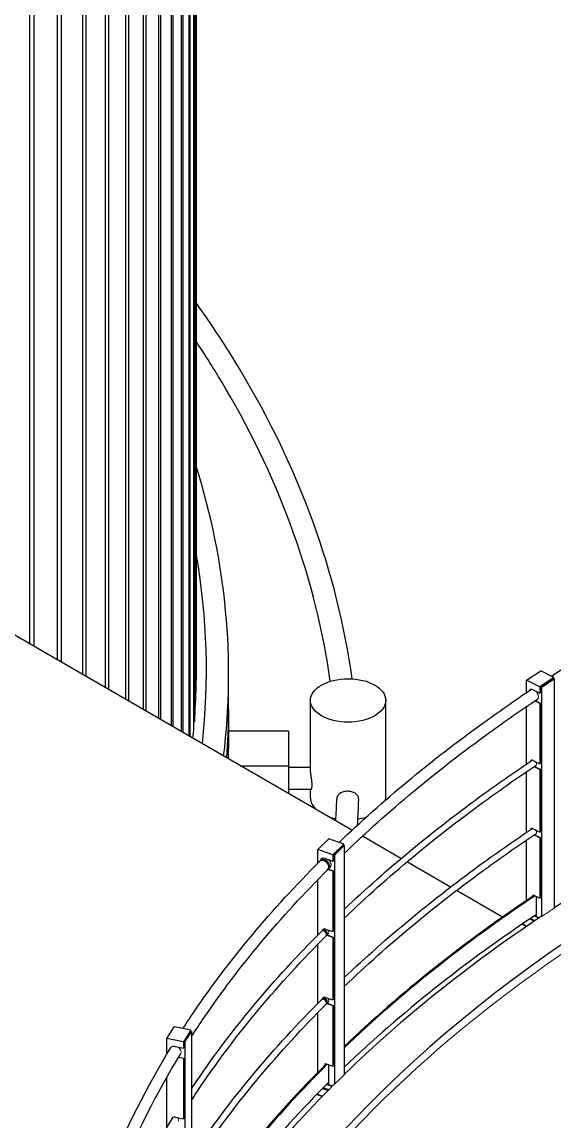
# Model space of a CAD drawing. Header units: millimetres. Extents: x 0 to 89100, y 0 to 63000.
# Drawn here: x 73956 to 75626, y 52190 to 55637 of the extents above; entities that cross this region are included whole.
import ezdxf

# ---------------------------------------------------------------- set-up
doc = ezdxf.new("R2010")
doc.units = ezdxf.units.MM
doc.header["$LTSCALE"] = 150
doc.layers.add('Visible', color=7, linetype='Continuous', lineweight=25)
doc.layers.add('Visible Narrow', color=7, linetype='Continuous', lineweight=18)

msp = doc.modelspace()

# ---------------------------------------------------------------- linework, layer by layer
at = {"layer": 'Visible'}
for p, q in [((74503.03, 57163.59), (74503.03, 53572.03)), ((74503.27, 53603.37), (74503.27, 57194.93)), ((74502.69, 53554.71), (74502.69, 57146.27)), ((74496.96, 57033.35), (74496.96, 53441.79)), ((74495.54, 53424.49), (74495.54, 57016.05)), ((74482.7, 56903.32), (74482.7, 53395.78)), ((74480.19, 53397.23), (74480.19, 56886.06)), ((74456.69, 53410.8), (74456.69, 56756.49)), ((74460.28, 56773.68), (74460.28, 53408.73)), ((74425.04, 53429.07), (74425.04, 56627.48)), ((74429.72, 56644.59), (74429.72, 53426.37)), ((74391.06, 56516.23), (74391.06, 53448.69)), ((74385.31, 53452.01), (74385.31, 56499.23)), ((74337.53, 53479.59), (74337.53, 56371.9)), ((74344.35, 56388.77), (74344.35, 53475.66)), ((74281.78, 53511.78), (74281.78, 56245.65)), ((74289.65, 56262.36), (74289.65, 53507.24)), ((74227.04, 56137.19), (74227.04, 53543.39)), ((74218.13, 53548.53), (74218.13, 56120.65)), ((74146.65, 53589.8), (74146.65, 55997.07)), ((74156.6, 56013.41), (74156.6, 53584.05)), ((74078.42, 55891.19), (74078.42, 53629.19)), ((74067.46, 53635.52), (74067.46, 55875.07)), ((73980.64, 53685.65), (73980.64, 55754.81)), ((73992.61, 55770.69), (73992.61, 53678.73)), ((74991.6, 53101.97), (73804.32, 53787.45)), ((74604.52, 53480.9), (74604.52, 53591.12)), ((75540.25, 53572.66), (75584.62, 53602.03)), ((75625.88, 53581.25), (75581.51, 53551.88)), ((75624.4, 53578.43), (75582.99, 53551.02)), ((75625.88, 53581.25), (75584.62, 53602.03)), ((75623.41, 53577.78), (75626.24, 53576.36)), ((75624.4, 53577.28), (75624.4, 53578.43)), ((75625.88, 53576.54), (75625.88, 53581.25)), ((74503.03, 53572.03), (74502.69, 53572.03)), ((75581.51, 53551.88), (75540.25, 53572.66)), ((75540.25, 53534.02), (75540.25, 53572.66)), ((75581.51, 53551.88), (75581.51, 53531.67)), ((75582.99, 53551.02), (75582.99, 53532.65)), ((75583.97, 53551.68), (75586.8, 53550.25)), ((75585.45, 53552.65), (75586.58, 53552.09)), ((75589.54, 53554.04), (75586.58, 53552.09)), ((75591.24, 53553.19), (75586.8, 53550.25)), ((75586.8, 53550.25), (75586.8, 52830.71)), ((75620.11, 53574.28), (75589.54, 53554.04)), ((75591.24, 53553.19), (75621.8, 53573.42)), ((75605.45, 53565.89), (75606.19, 53565.06)), ((75620.11, 53574.28), (75623.07, 53576.23)), ((75621.8, 53573.42), (75626.24, 53576.36)), ((75621.94, 53576.8), (75623.07, 53576.23)), ((75626.24, 53576.36), (75626.24, 52856.8)), ((74861.39, 53292.28), (74861.39, 53509.06)), ((75097.64, 53202.88), (75097.64, 53509.06)), ((75560.88, 53542.06), (75581.51, 53531.67)), ((75567.43, 53508.64), (75582.99, 53500.81)), ((75581.51, 53531.67), (75582.99, 53532.65)), ((74604.52, 53358.42), (74604.52, 53480.9)), ((74604.52, 53480.9), (74604.52, 53358.42)), ((75540.25, 53310.02), (75540.25, 53490.29)), ((75581.51, 53499.83), (75565.96, 53507.66)), ((75582.99, 53500.81), (75581.51, 53499.83)), ((75581.51, 53499.83), (75581.51, 53310.61)), ((75582.99, 53500.81), (75582.99, 53311.59)), ((74496.96, 53441.79), (74495.54, 53441.83)), ((74792.02, 53412.55), (74604.52, 53412.55)), ((74792.02, 53412.55), (74792.02, 53304.29)), ((74641.16, 53304.29), (74792.02, 53304.29)), ((74792.02, 53304.29), (74792.02, 53217.2)), ((75560.88, 53321), (75581.51, 53310.61)), ((75564.94, 53302.3), (75582.99, 53293.21)), ((75581.51, 53310.61), (75582.99, 53311.59)), ((74861.39, 53298.62), (74792.02, 53298.62)), ((75540.25, 53095.69), (75540.25, 53285.66)), ((75581.51, 53292.24), (75563.47, 53301.32)), ((75582.99, 53293.21), (75581.51, 53292.24)), ((75581.51, 53292.24), (75581.51, 53096.28)), ((75582.99, 53293.21), (75582.99, 53097.26)), ((74863.08, 53229.62), (74792.02, 53229.62)), ((74861.39, 53202.88), (74861.39, 53229.62)), ((75560.88, 53106.67), (75581.51, 53096.28)), ((75581.51, 53096.28), (75582.99, 53097.26)), ((74884.81, 53041.14), (74919, 53074.74)), ((74966.21, 53058.73), (74919, 53074.74)), ((75145.61, 53013.05), (75024.44, 53083.01)), ((75540.25, 52881.71), (75540.25, 53071.33)), ((75581.51, 53077.9), (75563.47, 53086.99)), ((75564.94, 53087.97), (75582.99, 53078.88)), ((75582.99, 53078.88), (75581.51, 53077.9)), ((75581.51, 53077.9), (75581.51, 52888.68)), ((75582.99, 53078.88), (75582.99, 52889.66)), ((74932.01, 53025.13), (74884.81, 53041.14)), ((74884.81, 52998.92), (74884.81, 53041.14)), ((74966.21, 53058.73), (74932.01, 53025.13)), ((74965.07, 53055.77), (74933.15, 53024.41)), ((74935.05, 53026.28), (74936.35, 53025.84)), ((74938.63, 53028.08), (74936.35, 53025.84)), ((74940.57, 53027.42), (74937.15, 53024.06)), ((74962.18, 53051.23), (74938.63, 53028.08)), ((74940.57, 53027.42), (74964.12, 53050.57)), ((74962.18, 53051.23), (74964.46, 53053.47)), ((74963.17, 53053.91), (74964.46, 53053.47)), ((74964.12, 53050.57), (74967.54, 53053.93)), ((74964.31, 53055.03), (74967.54, 53053.93)), ((74965.07, 53054.77), (74965.07, 53055.77)), ((74966.21, 53054.38), (74966.21, 53058.73)), ((74967.54, 53053.93), (74967.54, 52334.81)), ((74901.59, 53007.8), (74901.1, 53007.8)), ((74908.41, 53012.93), (74932.01, 53004.92)), ((74932.01, 53025.13), (74932.01, 53004.92)), ((74932.01, 53004.92), (74933.15, 53006.04)), ((74933.15, 53024.41), (74933.15, 53006.04)), ((74933.91, 53025.16), (74937.15, 53024.06)), ((74937.15, 53024.06), (74937.15, 52304.97)), ((75300.8, 52923.45), (75164.2, 53002.32)), ((74932.01, 52973.08), (74915.72, 52978.61)), ((74916.79, 52979.75), (74933.15, 52974.2)), ((74919.3, 52990.07), (74919.3, 52989.57)), ((74933.15, 52974.2), (74932.01, 52973.08)), ((74932.01, 52973.08), (74932.01, 52783.85)), ((74933.15, 52974.2), (74933.15, 52784.97)), ((74884.81, 52773.21), (74884.81, 52947.34)), ((75464.12, 52829.16), (75319.72, 52912.53)), ((75560.6, 52895.41), (75560.6, 52899.21)), ((75560.6, 52899.21), (75581.51, 52888.68)), ((75562.08, 52898.47), (75562.08, 52896.4)), ((75569.84, 52894.56), (75569.84, 52833.13)), ((75581.51, 52888.68), (75582.99, 52889.66)), ((75626.34, 52858.06), (75626.24, 52858.11)), ((75549.83, 52823.61), (75563.91, 52816.52)), ((75566.14, 52818.04), (75552.07, 52825.12)), ((75578.11, 52826.09), (75564.06, 52833.17)), ((75565.53, 52834.15), (75579.58, 52827.08)), ((75569.84, 52833.13), (75566.51, 52834.81)), ((75567.98, 52835.79), (75569.84, 52834.85)), ((74903.02, 52786.93), (74902.12, 52786.82)), ((74908.41, 52791.86), (74932.01, 52783.85)), ((74932.01, 52783.85), (74933.15, 52784.97)), ((75539.54, 52799.95), (75525.43, 52807.06)), ((75541.09, 52801.01), (75526.98, 52808.11)), ((74932.01, 52765.48), (74912.11, 52772.24)), ((74912.76, 52777.18), (74912.65, 52776.28)), ((74913.4, 52773.3), (74933.15, 52766.6)), ((74933.15, 52766.6), (74932.01, 52765.48)), ((74932.01, 52765.48), (74932.01, 52569.52)), ((74933.15, 52766.6), (74933.15, 52570.64)), ((74884.81, 52558.88), (74884.81, 52744.48)), ((74908.41, 52577.53), (74932.01, 52569.52)), ((74903.02, 52572.6), (74902.12, 52572.49)), ((74932.01, 52551.15), (74912.11, 52557.91)), ((74912.76, 52562.84), (74912.65, 52561.94)), ((74913.4, 52558.97), (74933.15, 52552.27)), ((74932.01, 52569.52), (74933.15, 52570.64)), ((74933.15, 52552.27), (74932.01, 52551.15)), ((74932.01, 52551.15), (74932.01, 52361.93)), ((74933.15, 52552.27), (74933.15, 52363.05)), ((74884.81, 52342.63), (74884.81, 52530.15)), ((74410.95, 52448.81), (74433.79, 52485.48)), ((74485.31, 52474.78), (74433.79, 52485.48)), ((74485.31, 52474.78), (74462.47, 52438.11)), ((74485.31, 52470.64), (74485.31, 52474.78)), ((74462.47, 52438.11), (74410.95, 52448.81)), ((74410.95, 52399.63), (74410.95, 52448.81)), ((74484.55, 52471.72), (74463.23, 52437.49)), ((74467.43, 52441.68), (74465.91, 52439.24)), ((74469.55, 52441.24), (74467.27, 52437.58)), ((74483.17, 52466.95), (74467.43, 52441.68)), ((74469.55, 52441.24), (74485.29, 52466.51)), ((74483.17, 52466.95), (74484.69, 52469.39)), ((74483.28, 52469.68), (74484.69, 52469.39)), ((74484.04, 52470.91), (74487.57, 52470.17)), ((74484.55, 52470.8), (74484.55, 52471.72)), ((74485.29, 52466.51), (74487.57, 52470.17)), ((74487.57, 52470.17), (74487.57, 51751.74)), ((74436.71, 52423.25), (74462.47, 52417.9)), ((74462.47, 52438.11), (74462.47, 52417.9)), ((74462.47, 52417.9), (74463.23, 52419.12)), ((74463.23, 52437.49), (74463.23, 52419.12)), ((74463.74, 52438.31), (74467.27, 52437.58)), ((74464.5, 52439.53), (74465.91, 52439.24)), ((74467.27, 52437.58), (74467.27, 51719.18)), ((74462.47, 52386.06), (74447.01, 52389.27)), ((74447.76, 52390.49), (74463.23, 52387.28)), ((74463.23, 52387.28), (74462.47, 52386.06)), ((74462.47, 52386.06), (74462.47, 52196.83)), ((74463.23, 52387.28), (74463.23, 52198.06)), ((74908.09, 52366.01), (74908.09, 52370.05)), ((74908.09, 52370.05), (74932.01, 52361.93)), ((74909.23, 52369.66), (74909.23, 52367.15)), ((74917.75, 52366.77), (74917.75, 52304.98)), ((74932.01, 52361.93), (74933.15, 52363.05)), ((74410.95, 52169.68), (74410.95, 52328.02)), ((74929.45, 52298.5), (74912.05, 52304.4)), ((74913.18, 52305.53), (74930.58, 52299.62)), ((74917.75, 52304.98), (74913.93, 52306.28)), ((74915.06, 52307.4), (74917.75, 52306.49)), ((74897.96, 52266.66), (74880.47, 52272.59)), ((74899.31, 52268.04), (74881.82, 52273.97)), ((74899.29, 52291.65), (74916.73, 52285.73)), ((74918.96, 52287.98), (74901.53, 52293.89)), ((74436.71, 52202.18), (74462.47, 52196.83)), ((74462.47, 52196.83), (74463.23, 52198.06))]:
    msp.add_line(p, q, dxfattribs=at)
for centre, major_axis, ratio, start_param, end_param in [((68289.52, 57194.93), (-6187.5, 0), 0.5773503, 6.0962024, 9.6168762), ((68289.52, 57194.93), (6112.5, 0), 0.5773503, 4.532673, 6.2831853), ((68289.52, 53591.12), (6315, 0), 0.5773503, 6.2127402, 6.4624967), ((68289.52, 53603.37), (6245.17, 0), 0.5773503, 6.219285, 6.3835435), ((68289.52, 53603.37), (6213.75, 0), 0.5773503, 6.2744486, 6.2831853), ((68289.52, 53603.37), (6213.75, 0), 0.5773503, 6.2381296, 6.2696206), ((75560.88, 53526.14), (-10.76, 16.26), 0.6153145, 5.4613214, 6.6755934), ((75562.36, 53527.12), (-10.76, 16.26), 0.6153145, 0.0739773, 0.3909886), ((75562.21, 53528.34), (10.76, -16.26), 0.6153145, 1.2218275, 1.7095707), ((75562.21, 53528.34), (10.76, -16.26), 0.6153145, 6.1320645, 6.5592227), ((75563.69, 53529.32), (10.76, -16.26), 0.6153145, 6.1291622, 6.209208), ((68289.52, 53480.9), (6315, 0), 0.5773503, 6.2414111, 6.2831853), ((68289.52, 53480.9), (6315, 0), 0.5773503, 6.2414111, 6.2831853), ((68289.52, 53480.9), (6315, 0), 0.5773503, 6.2414111, 6.2831853), ((68289.52, 53603.37), (6213.75, 0), 0.5773503, 6.2237426, 6.2333016), ((80143.81, 50568.5), (-5871.17, -6.59), 0.5763143, 5.3004226, 6.2856822), ((68289.52, 53358.42), (6315, 0), 0.5773503, 6.274183, 6.2831853), ((68289.52, 53358.42), (6315, 0), 0.5773503, 6.274183, 6.2831853), ((75560.88, 53311.81), (-6.21, 9.38), 0.6153145, 5.4613214, 6.7588512), ((75562.36, 53312.79), (-6.21, 9.38), 0.6153145, 0.1284634, 0.4737082), ((75562.21, 53314.01), (6.21, -9.38), 0.6153145, 6.2526471, 6.3195684), ((75562.21, 53314.01), (6.21, -9.38), 0.6153145, 1.4405678, 1.5066055), ((80143.81, 50567.25), (6021.16, 6.75), 0.5763143, 2.2426701, 2.4186392), ((74979.52, 53202.88), (-118.13, 0), 0.5773503, 0, 0.5565157), ((74979.52, 53202.88), (118.13, 0), 0.5773503, 6.1902067, 6.2831853), ((74979.52, 53202.88), (-118.13, 0), 0.5773503, 1.0142806, 1.2423443), ((74979.52, 53202.88), (-118.13, 0), 0.5773503, 1.8357661, 2.0761125), ((75560.88, 53097.48), (-6.21, 9.38), 0.6153145, 5.4613214, 6.7588512), ((75562.36, 53098.46), (-6.21, 9.38), 0.6153145, 0.1284634, 0.4737082), ((75562.21, 53099.68), (6.21, -9.38), 0.6153145, 1.4405678, 1.5066055), ((75562.21, 53099.68), (6.21, -9.38), 0.6153145, 6.2526471, 6.3195684), ((74938.27, 53028.06), (13.67, -13.91), 0.7039654, 1.5589498, 1.6215027), ((74903.36, 52991.86), (-12.8, 12.81), 0.7069517, 3.1415927, 6.2831853), ((74908.41, 52997.01), (-13.67, 13.91), 0.7039654, 5.334069, 6.7013506), ((74905.99, 52994.48), (-12.79, 12.83), 0.7065973, 2.9967225, 6.42947), ((74909.55, 52998.13), (-13.67, 13.91), 0.7039654, 0.058239, 0.3933276), ((74905.99, 52994.48), (11.07, -11.1), 0.7065973, 0.3410313, 2.8040931), ((74905.99, 52994.48), (-10.86, 10.88), 0.7067745, 3.7598241, 5.6649539), ((74909.02, 52999.31), (13.67, -13.91), 0.7039654, 1.0945751, 1.6231805), ((74909.02, 52999.31), (13.67, -13.91), 0.7039654, 6.1841905, 6.4319703), ((74910.16, 53000.43), (13.67, -13.91), 0.7039654, 6.1794891, 6.2249463), ((80147.07, 50612.29), (-6055.87, 0), 0.5773503, 5.5708288, 5.7385001), ((80147.07, 50612.29), (-6052.12, 0), 0.5773503, 5.5708318, 5.7395237), ((80147.07, 50551.05), (-6052.12, 0), 0.5773503, 5.5700298, 5.7395237), ((80143.81, 50567.25), (6021.16, 6.75), 0.5763143, 2.4288669, 2.6047923), ((74903.36, 52777.53), (-7.13, 7.14), 0.7069517, 3.1415927, 6.2831853), ((74905.99, 52780.15), (-7.12, 7.14), 0.7065973, 2.8787934, 6.5473991), ((74908.41, 52782.68), (-7.88, 8.02), 0.7039654, 5.334069, 6.7619078), ((74909.55, 52783.8), (-7.88, 8.02), 0.7039654, 0.1010625, 0.4763747), ((74905.99, 52780.15), (5.72, -5.74), 0.7065973, 0.2499654, 2.8939874), ((74905.99, 52780.15), (-5.56, 5.57), 0.7067745, 3.6462174, 5.7785606), ((74909.02, 52784.98), (7.88, -8.02), 0.7039654, 1.3133154, 1.4350694), ((74908.41, 52568.35), (-7.88, 8.02), 0.7039654, 5.334069, 6.7619078), ((74903.36, 52563.2), (-7.13, 7.14), 0.7069517, 3.1415927, 6.2831853), ((74905.99, 52565.82), (-7.12, 7.14), 0.7065973, 2.8787934, 6.5473991), ((74909.55, 52569.47), (-7.88, 8.02), 0.7039654, 0.1010625, 0.4763747), ((74905.99, 52565.82), (5.72, -5.74), 0.7065973, 0.2499654, 2.8939874), ((74905.99, 52565.82), (5.56, -5.57), 0.7067745, 0.5046247, 2.6369679), ((74909.02, 52570.65), (7.88, -8.02), 0.7039654, 1.3133154, 1.4350694), ((74456.11, 52441.03), (16.55, -10.31), 0.7683251, 1.0754912, 1.1528181), ((74436.71, 52407.33), (-16.55, 10.31), 0.7683251, 5.1587464, 6.6811182), ((74437.47, 52408.55), (-16.55, 10.31), 0.7683251, 0.0480796, 0.3960494), ((74436.57, 52409.66), (16.55, -10.31), 0.7683251, 0.9192525, 1.4728582), ((80147.07, 50612.29), (-6055.87, 0), 0.5773503, 5.7567603, 5.9193748), ((80147.07, 50612.29), (-6052.12, 0), 0.5773503, 5.7567633, 5.9210056), ((80147.07, 50551.05), (-6052.12, 0), 0.5773503, 5.7556454, 5.9210056), ((80143.81, 50567.25), (-6021.16, -6.75), 0.5763143, 5.7566491, 5.932601), ((74436.71, 52193), (-9.55, 5.95), 0.7683251, 5.1587464, 6.7651788), ((74437.47, 52194.22), (-9.55, 5.95), 0.7683251, 0.0834025, 0.4794524), ((74436.57, 52195.33), (9.55, -5.95), 0.7683251, 1.1379928, 1.2936941)]:
    msp.add_ellipse(centre, major_axis=major_axis, ratio=ratio, start_param=start_param, end_param=end_param, dxfattribs=at)
msp.add_ellipse((74979.52, 53509.06), major_axis=(118.13, 0), ratio=0.5773503, dxfattribs=at)
for points, knots in [([(74992.38, 53576.86), (74946.57, 53907.51), (74827.71, 54234.37), (74598.02, 54617.01), (74552.33, 54686.63), (74503.27, 54755.39)], [0.8652265, 0.8652265, 0.8652265, 0.8652265, 1.11901059, 1.11901059, 1.17617406, 1.17617406, 1.17617406, 1.17617406]), ([(74923.79, 53569.2), (74880.31, 53881.12), (74769.81, 54190.27), (74566.18, 54536.77), (74535.59, 54585.55), (74503.27, 54633.96)], [0.8657036, 0.8657036, 0.8657036, 0.8657036, 1.11250533, 1.11250533, 1.15325336, 1.15325336, 1.15325336, 1.15325336]), ([(75617.9, 53585.27), (75744.17, 53666.99), (75877.04, 53745.28), (76129.23, 53880.58), (76246.53, 53938.85), (76367.5, 53994.45)], [4.544447, 4.544447, 4.544447, 4.544447, 4.63808557, 4.63808557, 4.71446819, 4.71446819, 4.71446819, 4.71446819]), ([(74951.13, 53063.85), (75087.4, 53194.05), (75238.26, 53319.07), (75451.99, 53473.72), (75502.75, 53509), (75554.68, 53543.7)], [4.35956902, 4.35956902, 4.35956902, 4.35956902, 4.48947876, 4.48947876, 4.52868033, 4.52868033, 4.52868033, 4.52868033]), ([(74967.54, 53029.4), (75104.77, 53161.35), (75257.27, 53288.1), (75472.73, 53444.01), (75522.99, 53478.95), (75574.41, 53513.32)], [4.35680082, 4.35680082, 4.35680082, 4.35680082, 4.48947876, 4.48947876, 4.5285813, 4.5285813, 4.5285813, 4.5285813]), ([(74967.54, 52854.06), (75100.67, 52980.27), (75247.6, 53101.58), (75456.24, 53252.56), (75506.52, 53287.52), (75557.95, 53321.9)], [4.36302116, 4.36302116, 4.36302116, 4.36302116, 4.48947876, 4.48947876, 4.5283824, 4.5283824, 4.5283824, 4.5283824]), ([(74967.54, 52826.19), (75103.62, 52956.5), (75254.53, 53081.69), (75467.8, 53236.02), (75517.82, 53270.8), (75568.98, 53305.01)], [4.35858686, 4.35858686, 4.35858686, 4.35858686, 4.48947876, 4.48947876, 4.52833653, 4.52833653, 4.52833653, 4.52833653]), ([(74863.08, 53229.62), (74863.36, 53229.62), (74863.65, 53229.79), (74864.26, 53230.48), (74864.59, 53231.06), (74865.23, 53232.66), (74865.52, 53233.69), (74866.02, 53236.14), (74866.21, 53237.56), (74866.48, 53240.7), (74866.54, 53242.42), (74866.54, 53245.98), (74866.48, 53247.94), (74866.21, 53252.09), (74866.02, 53254.29), (74865.52, 53258.77), (74865.23, 53261.07), (74864.59, 53265.59), (74864.26, 53267.82), (74863.62, 53272.07), (74863.28, 53274.24), (74862.66, 53278.47), (74862.37, 53280.54), (74861.9, 53284.43), (74861.71, 53286.26), (74861.45, 53289.56), (74861.39, 53291.03), (74861.39, 53292.28)], [9.6916592, 9.6916592, 9.6916592, 9.6916592, 10.4622153, 10.4622153, 11.3342214, 11.3342214, 12.2062276, 12.2062276, 13.0782337, 13.0782337, 13.9502398, 13.9502398, 14.8222459, 14.8222459, 15.694252, 15.694252, 16.5662582, 16.5662582, 17.4382643, 17.4382643, 18.3100381, 18.3100381, 19.181812, 19.181812, 20.0535859, 20.0535859, 20.9253597, 20.9253597, 20.9253597, 20.9253597]), ([(75013.06, 53198.72), (75013.06, 53201.27), (75012.64, 53203.72), (75010.98, 53208.33), (75009.74, 53210.47), (75005.82, 53215.24), (75002.74, 53217.61), (74995.61, 53221.24), (74991.64, 53222.52), (74983.23, 53224.03), (74978.89, 53224.26), (74970.14, 53223.66), (74965.85, 53222.8), (74957.97, 53219.96), (74954.48, 53217.99), (74948.93, 53213.11), (74946.86, 53210.28), (74944.65, 53204.76), (74944.15, 53202.3), (74944.07, 53199.73)], [-29.1608852, -29.1608852, -29.1608852, -29.1608852, -27.9155539, -27.9155539, -26.6681165, -26.6681165, -24.8391404, -24.8391404, -23.0812104, -23.0812104, -21.3497388, -21.3497388, -19.5556303, -19.5556303, -17.7270623, -17.7270623, -15.964091, -15.964091, -14.6939189, -14.6939189, -14.6939189, -14.6939189]), ([(74967.54, 52639.73), (75100.67, 52765.94), (75247.6, 52887.25), (75456.24, 53038.23), (75506.52, 53073.19), (75557.95, 53107.57)], [4.36302116, 4.36302116, 4.36302116, 4.36302116, 4.48947876, 4.48947876, 4.5283824, 4.5283824, 4.5283824, 4.5283824]), ([(74967.54, 52611.86), (75103.62, 52742.17), (75254.53, 52867.36), (75467.8, 53021.69), (75517.82, 53056.47), (75568.98, 53090.68)], [4.35858686, 4.35858686, 4.35858686, 4.35858686, 4.48947876, 4.48947876, 4.52833653, 4.52833653, 4.52833653, 4.52833653]), ([(74461.1, 52479.81), (74472.99, 52498.11), (74485.14, 52516.36), (74608.23, 52696.7), (74739.73, 52853.97), (74890.56, 53004.67)], [4.91863435, 4.91863435, 4.91863435, 4.91863435, 4.9352992, 4.9352992, 5.08390601, 5.08390601, 5.08390601, 5.08390601]), ([(74487.57, 52454.03), (74500.55, 52474.13), (74513.85, 52494.16), (74636.77, 52674.25), (74766.79, 52829.81), (74916.16, 52979.05)], [4.91677616, 4.91677616, 4.91677616, 4.91677616, 4.9352992, 4.9352992, 5.08390601, 5.08390601, 5.08390601, 5.08390601]), ([(74487.57, 52291.08), (74493.05, 52299.29), (74498.59, 52307.5), (74614.55, 52477.4), (74745.72, 52634.29), (74896.23, 52784.67)], [4.92777235, 4.92777235, 4.92777235, 4.92777235, 4.9352992, 4.9352992, 5.08390601, 5.08390601, 5.08390601, 5.08390601]), ([(74902.12, 52786.82), (74901.59, 52786.76), (74901.05, 52786.63), (74900.4, 52786.38), (74900.27, 52786.32), (74900.14, 52786.26)], [5.16241732, 5.16241732, 5.16241732, 5.16241732, 5.3642672, 5.3642672, 5.41777861, 5.41777861, 5.41777861, 5.41777861]), ([(74487.57, 52254.44), (74498.44, 52271.12), (74509.53, 52287.74), (74630.45, 52464.9), (74760.8, 52620.83), (74910.49, 52770.39)], [4.91996071, 4.91996071, 4.91996071, 4.91996071, 4.9352992, 4.9352992, 5.08390601, 5.08390601, 5.08390601, 5.08390601]), ([(74912.09, 52774.3), (74912.15, 52774.43), (74912.2, 52774.56), (74912.46, 52775.21), (74912.58, 52775.74), (74912.65, 52776.28)], [2.77561116, 2.77561116, 2.77561116, 2.77561116, 2.8282242, 2.8282242, 3.03007409, 3.03007409, 3.03007409, 3.03007409]), ([(74487.57, 52076.75), (74493.05, 52084.96), (74498.59, 52093.17), (74614.55, 52263.07), (74745.72, 52419.96), (74896.23, 52570.34)], [4.92777235, 4.92777235, 4.92777235, 4.92777235, 4.9352992, 4.9352992, 5.08390601, 5.08390601, 5.08390601, 5.08390601]), ([(74487.57, 52040.11), (74498.44, 52056.79), (74509.53, 52073.41), (74630.45, 52250.57), (74760.8, 52406.5), (74910.49, 52556.06)], [4.91996071, 4.91996071, 4.91996071, 4.91996071, 4.9352992, 4.9352992, 5.08390601, 5.08390601, 5.08390601, 5.08390601]), ([(74900.14, 52571.93), (74900.27, 52571.99), (74900.4, 52572.05), (74901.05, 52572.3), (74901.59, 52572.43), (74902.12, 52572.49)], [2.43620303, 2.43620303, 2.43620303, 2.43620303, 2.48971443, 2.48971443, 2.69156432, 2.69156432, 2.69156432, 2.69156432]), ([(74912.65, 52561.94), (74912.58, 52561.41), (74912.46, 52560.88), (74912.2, 52560.23), (74912.15, 52560.1), (74912.09, 52559.97)], [4.82390755, 4.82390755, 4.82390755, 4.82390755, 5.02575743, 5.02575743, 5.07837047, 5.07837047, 5.07837047, 5.07837047]), ([(74164.87, 51852.79), (74183.48, 51913.94), (74204.89, 51974.8), (74281.36, 52166.15), (74346.61, 52295.23), (74424.35, 52421.67)], [4.73385726, 4.73385726, 4.73385726, 4.73385726, 4.78669239, 4.78669239, 4.90104833, 4.90104833, 4.90104833, 4.90104833]), ([(74200.51, 51845.46), (74218.58, 51904.53), (74239.32, 51963.34), (74313.8, 52149.7), (74377.51, 52275.98), (74453.46, 52399.84)], [4.73479823, 4.73479823, 4.73479823, 4.73479823, 4.78669239, 4.78669239, 4.90017682, 4.90017682, 4.90017682, 4.90017682]), ([(74202.89, 51728.53), (74213.42, 51758.43), (74224.63, 51788.24), (74288.42, 51947.87), (74353.16, 52076.04), (74430.26, 52201.62)], [4.76063618, 4.76063618, 4.76063618, 4.76063618, 4.78669239, 4.78669239, 4.90059208, 4.90059208, 4.90059208, 4.90059208])]:
    msp.add_open_spline(points, degree=3, knots=knots, dxfattribs=at)
for points in [[(74940.99, 53131.19), (74942.37, 53154.03), (74943.4, 53176.88), (74944.07, 53199.73)], [(75013.05, 53198.05), (75013.06, 53198.28), (75013.06, 53198.5), (75013.06, 53198.72)], [(75009.32, 53118.32), (75011.03, 53144.89), (75012.28, 53171.47), (75013.05, 53198.05)], [(74893.2, 53007.31), (74895.27, 53009.38), (74897.35, 53011.45), (74899.44, 53013.51)], [(74901.1, 53007.8), (74900.21, 53007.81), (74899.33, 53007.72), (74898.48, 53007.54)], [(74918.78, 52981.66), (74920.4, 52983.28), (74922.03, 52984.89), (74923.65, 52986.51)], [(74919.04, 52986.97), (74919.22, 52987.82), (74919.3, 52988.69), (74919.3, 52989.57)], [(74898.86, 52787.3), (74900.55, 52788.98), (74902.24, 52790.66), (74903.94, 52792.34)], [(74913.11, 52773.01), (74914.56, 52774.46), (74916.01, 52775.9), (74917.47, 52777.35)], [(74898.86, 52572.97), (74900.55, 52574.65), (74902.24, 52576.33), (74903.94, 52578.01)], [(74913.11, 52558.68), (74914.56, 52560.13), (74916.01, 52561.57), (74917.47, 52563.02)]]:
    msp.add_open_spline(points, degree=3, dxfattribs=at)
at = {"layer": 'Visible Narrow'}
for p, q in [((75589.63, 53554), (75591.15, 53553.23)), ((75621.72, 53573.46), (75620.19, 53574.23)), ((74938.72, 53028.05), (74940.47, 53027.45)), ((74964.03, 53050.6), (74962.28, 53051.19)), ((75585.76, 52831.22), (75586.8, 52830.71)), ((74467.54, 52441.66), (74469.44, 52441.27)), ((74485.18, 52466.53), (74483.27, 52466.92)), ((74936.25, 52305.27), (74937.15, 52304.97))]:
    msp.add_line(p, q, dxfattribs=at)
for centre, major_axis, start_param, end_param in [((74905.62, 52994.11), (-11.17, 11.19), 3.8550806, 5.5696974), ((74905.33, 52779.49), (-6.01, 6.03), 3.7528345, 5.6719434), ((74905.33, 52565.16), (6.01, -6.03), 0.6112419, 2.5303508)]:
    msp.add_ellipse(centre, major_axis=major_axis, ratio=0.7067745, start_param=start_param, end_param=end_param, dxfattribs=at)
for points, knots in [([(75575.3, 53529), (75575.57, 53528.33), (75575.81, 53527.68), (75576.33, 53526.05), (75576.61, 53524.95), (75576.97, 53522.82), (75577.05, 53521.78), (75577.05, 53519.96), (75576.97, 53519), (75576.61, 53517.23), (75576.33, 53516.41), (75575.81, 53515.31), (75575.57, 53514.89), (75575.3, 53514.5)], [5.9820883, 5.9820883, 5.9820883, 5.9820883, 6.2589655, 6.2589655, 6.7060294, 6.7060294, 7.1530932, 7.1530932, 7.6001584, 7.6001584, 8.0472236, 8.0472236, 8.3240982, 8.3240982, 8.3240982, 8.3240982]), ([(75568.74, 53316.58), (75568.76, 53316.56), (75568.77, 53316.55), (75569.11, 53316), (75569.44, 53315.41), (75570.01, 53314.2), (75570.24, 53313.59), (75570.6, 53312.47), (75570.76, 53311.86), (75570.96, 53310.67), (75571, 53310.09), (75571, 53309.08), (75570.96, 53308.54), (75570.76, 53307.56), (75570.6, 53307.1), (75570.24, 53306.35), (75570.01, 53305.97), (75569.5, 53305.4), (75569.24, 53305.19), (75568.98, 53305.01)], [2.9798904, 2.9798904, 2.9798904, 2.9798904, 2.9878672, 2.9878672, 3.2368547, 3.2368547, 3.4858421, 3.4858421, 3.734828, 3.734828, 3.9838138, 3.9838138, 4.2327997, 4.2327997, 4.4817855, 4.4817855, 4.7307729, 4.7307729, 4.9278122, 4.9278122, 4.9278122, 4.9278122]), ([(75568.74, 53102.25), (75568.76, 53102.23), (75568.77, 53102.22), (75569.11, 53101.67), (75569.44, 53101.08), (75570.01, 53099.87), (75570.24, 53099.26), (75570.6, 53098.14), (75570.76, 53097.53), (75570.96, 53096.34), (75571, 53095.76), (75571, 53094.75), (75570.96, 53094.21), (75570.76, 53093.23), (75570.6, 53092.77), (75570.24, 53092.01), (75570.01, 53091.64), (75569.5, 53091.07), (75569.24, 53090.86), (75568.98, 53090.68)], [2.9798904, 2.9798904, 2.9798904, 2.9798904, 2.9878672, 2.9878672, 3.2368547, 3.2368547, 3.4858421, 3.4858421, 3.734828, 3.734828, 3.9838138, 3.9838138, 4.2327997, 4.2327997, 4.4817855, 4.4817855, 4.7307729, 4.7307729, 4.9278122, 4.9278122, 4.9278122, 4.9278122]), ([(74923.98, 53001.49), (74924.3, 53000.85), (74924.57, 53000.22), (74925.17, 52998.65), (74925.49, 52997.59), (74925.9, 52995.49), (74925.99, 52994.47), (74925.99, 52992.64), (74925.9, 52991.68), (74925.49, 52989.86), (74925.17, 52989.02), (74924.57, 52987.85), (74924.3, 52987.41), (74923.98, 52986.98)], [5.9820883, 5.9820883, 5.9820883, 5.9820883, 6.2589655, 6.2589655, 6.7060294, 6.7060294, 7.1530932, 7.1530932, 7.600157, 7.600157, 8.0472208, 8.0472208, 8.3240981, 8.3240981, 8.3240981, 8.3240981]), ([(75586.8, 52830.71), (75587.52, 52831.19), (75588.25, 52831.66), (75595.05, 52836.17), (75601.13, 52840.19), (75612.72, 52847.85), (75618.22, 52851.49), (75624.56, 52855.68), (75625.4, 52856.24), (75626.24, 52856.8)], [4.7050165, 4.7050165, 4.7050165, 4.7050165, 5.1449174, 5.1449174, 8.8457355, 8.8457355, 12.1930516, 12.1930516, 12.7050284, 12.7050284, 12.7050284, 12.7050284]), ([(74916.49, 52788.31), (74916.5, 52788.29), (74916.51, 52788.27), (74916.9, 52787.77), (74917.28, 52787.21), (74917.93, 52786.07), (74918.2, 52785.49), (74918.62, 52784.41), (74918.79, 52783.82), (74919.02, 52782.65), (74919.07, 52782.08), (74919.07, 52781.06), (74919.02, 52780.52), (74918.79, 52779.52), (74918.62, 52779.04), (74918.2, 52778.24), (74917.93, 52777.84), (74917.56, 52777.44), (74917.51, 52777.39), (74917.47, 52777.35)], [2.9798904, 2.9798904, 2.9798904, 2.9798904, 2.9878672, 2.9878672, 3.2368547, 3.2368547, 3.4858421, 3.4858421, 3.734828, 3.734828, 3.9838138, 3.9838138, 4.2327997, 4.2327997, 4.4817855, 4.4817855, 4.7307729, 4.7307729, 4.7660935, 4.7660935, 4.7660935, 4.7660935]), ([(74916.49, 52573.98), (74916.5, 52573.96), (74916.51, 52573.94), (74916.9, 52573.44), (74917.28, 52572.88), (74917.93, 52571.74), (74918.2, 52571.16), (74918.62, 52570.08), (74918.79, 52569.49), (74919.02, 52568.32), (74919.07, 52567.75), (74919.07, 52566.73), (74919.02, 52566.19), (74918.79, 52565.18), (74918.62, 52564.71), (74918.2, 52563.91), (74917.93, 52563.51), (74917.56, 52563.11), (74917.51, 52563.06), (74917.47, 52563.02)], [2.9798904, 2.9798904, 2.9798904, 2.9798904, 2.9878672, 2.9878672, 3.2368547, 3.2368547, 3.4858421, 3.4858421, 3.734828, 3.734828, 3.9838138, 3.9838138, 4.2327997, 4.2327997, 4.4817855, 4.4817855, 4.7307729, 4.7307729, 4.7660935, 4.7660935, 4.7660935, 4.7660935]), ([(74452.9, 52413.52), (74453.25, 52412.92), (74453.55, 52412.31), (74454.2, 52410.81), (74454.54, 52409.79), (74454.99, 52407.74), (74455.09, 52406.72), (74455.09, 52404.9), (74454.99, 52403.92), (74454.54, 52402.07), (74454.2, 52401.18), (74453.69, 52400.23), (74453.58, 52400.03), (74453.46, 52399.84)], [5.9820883, 5.9820883, 5.9820883, 5.9820883, 6.2589655, 6.2589655, 6.7060294, 6.7060294, 7.1530932, 7.1530932, 7.6001584, 7.6001584, 8.0472236, 8.0472236, 8.161323, 8.161323, 8.161323, 8.161323]), ([(74937.15, 52304.97), (74937.77, 52305.59), (74938.4, 52306.2), (74943.73, 52311.43), (74948.43, 52316.05), (74957.38, 52324.83), (74961.62, 52329), (74966.43, 52333.71), (74966.98, 52334.26), (74967.54, 52334.81)], [4.7050175, 4.7050175, 4.7050175, 4.7050175, 5.1993844, 5.1993844, 8.9121127, 8.9121127, 12.2638814, 12.2638814, 12.7050305, 12.7050305, 12.7050305, 12.7050305]), ([(74444.72, 52199.49), (74444.73, 52199.48), (74444.75, 52199.47), (74445.17, 52199.01), (74445.59, 52198.49), (74446.3, 52197.42), (74446.59, 52196.87), (74447.04, 52195.84), (74447.23, 52195.26), (74447.48, 52194.12), (74447.54, 52193.56), (74447.54, 52192.54), (74447.48, 52192), (74447.23, 52190.96), (74447.04, 52190.47), (74446.76, 52189.94), (74446.7, 52189.83), (74446.63, 52189.72)], [2.9798904, 2.9798904, 2.9798904, 2.9798904, 2.9878672, 2.9878672, 3.2368547, 3.2368547, 3.4858421, 3.4858421, 3.734828, 3.734828, 3.9838138, 3.9838138, 4.2327997, 4.2327997, 4.4817855, 4.4817855, 4.5453443, 4.5453443, 4.5453443, 4.5453443])]:
    msp.add_open_spline(points, degree=3, knots=knots, dxfattribs=at)
msp.add_open_spline([(75987.69, 52926.14), (75506.28, 52647.54), (75112.72, 52322.75), (74824.49, 51966.4)], degree=3, dxfattribs=at)

doc.saveas('drawing.dxf')
